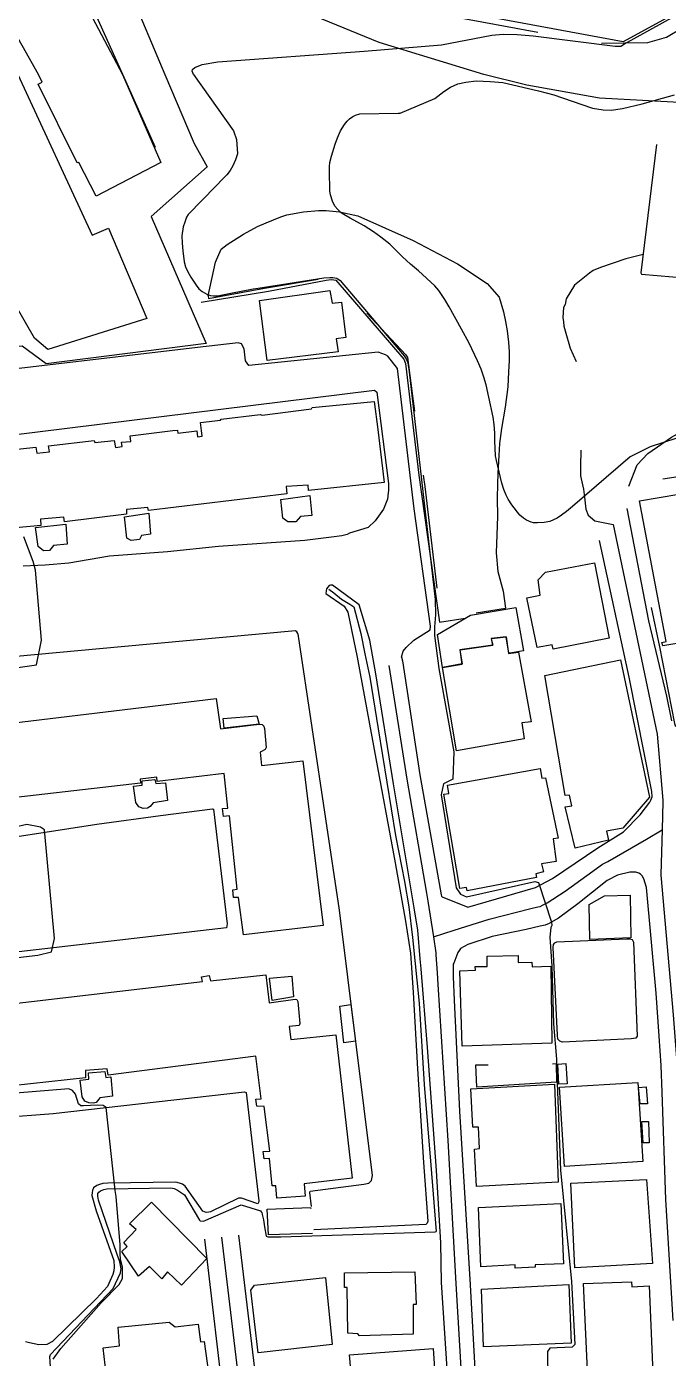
# Model space of a CAD drawing. Header units: millimetres. Extents: x 198785 to 203305, y 542885 to 545889.
# Drawn here: x 200084.2 to 200187.7, y 544297.1 to 544511.8 of the extents above; entities that cross this region are included whole.
import ezdxf

# ---------------------------------------------------------------- set-up
doc = ezdxf.new("R2010")
doc.units = ezdxf.units.MM
for name, pattern in [('FENCE_25K', [54.3, 28.7, -9.2, -16.4]), ('HIDDEN_BULD_25K', [28.8, 18.4, -10.4]), ('HIDDEN_EMBANKMENT_25K', [28.8, 18.4, -10.4]), ('HIDDEN_SORO_25K', [40.1, 25.4, -14.7])]:
    doc.linetypes.add(name, pattern=pattern)
for name, color, linetype in [('A0013117', 253, 'Continuous'), ('A0013118', 253, 'Continuous'), ('A0023119', 253, 'Continuous'), ('A0023217', 253, 'Continuous'), ('B0014111', 253, 'Continuous'), ('B0014112', 253, 'Continuous'), ('B0014113', 253, 'Continuous'), ('B0014115', 253, 'Continuous'), ('B0014116', 253, 'Continuous'), ('B0024120', 253, 'Continuous'), ('F0017111', 253, 'Continuous'), ('F0037222', 253, 'Continuous'), ('F0037223', 253, 'Continuous'), ('F0047224', 253, 'Continuous')]:
    doc.layers.add(name, color=color, linetype=linetype)

msp = doc.modelspace()

# ---------------------------------------------------------------- linework, layer by layer
at = {"layer": 'A0013117'}
for points in [[(200181.03, 544434.13), (200184.51, 544416.04), (200187.43, 544403.91), (200188.25, 544399.91)], [(200144.71, 544410.18), (200144.84, 544409.59), (200147.67, 544391.21), (200149.77, 544379.44), (200151.08, 544371.85), (200151.16, 544371.66), (200151.27, 544371.53), (200155.4, 544369.85), (200158.36, 544370.73), (200166.29, 544373.02), (200169.04, 544374.49), (200176.38, 544379.43), (200180.49, 544381.99), (200183.18, 544384.74), (200184.73, 544386.81), (200184.92, 544387.13), (200185.11, 544387.63), (200185.06, 544388.49), (200181.41, 544406.93), (200176.6, 544428.98)], [(200152.3, 544291.31), (200151.16, 544309.35), (200151.03, 544315.75), (200150.32, 544327.42), (200148.91, 544347.24), (200147.85, 544359.9), (200147.72, 544361.51), (200147.35, 544366.17), (200146.75, 544369.73), (200143.4, 544389.75), (200140.58, 544407.46)], [(200182.05, 544375.52), (200181.54, 544375.5), (200179.53, 544375.04), (200177.87, 544374.18), (200173.15, 544370.42), (200170.03, 544368.09), (200168.39, 544367.19), (200168.24, 544367.13), (200167.87, 544366.94), (200167.07, 544366.79), (200164.8, 544366.25), (200159.31, 544365.15), (200155.38, 544363.85), (200154.23, 544363.2), (200154.02, 544362.93), (200153.79, 544362.57), (200153.6, 544362.11), (200153.12, 544360.83), (200153.03, 544360.68), (200153.01, 544358.63), (200153.2, 544354.87), (200154.05, 544336.99), (200155.79, 544308.96), (200157.48, 544277.91)], [(200188.51, 544303.2), (200187.31, 544322.71), (200186.73, 544340.05), (200186.59, 544344.34), (200186.26, 544349.04), (200185.77, 544355.99), (200184.19, 544373.05), (200183.79, 544374.41), (200183.5, 544374.91), (200183.22, 544375.17), (200182.97, 544375.36), (200182.47, 544375.48), (200182.05, 544375.52)], [(200116.39, 544287.52), (200112.96, 544316.34)], [(200118.42, 544316.99), (200121.85, 544288.2)]]:
    msp.add_lwpolyline(points, dxfattribs=at)
at = {"layer": 'A0013118'}
for points in [[(200000, 544561.71), (200052.26, 544587.02), (200057.85, 544577.22), (200064.07, 544576.55), (200080.17, 544584.36), (200100.11, 544534.28), (200095.01, 544531.49), (200106.55, 544504.14)], [(200099.75, 544504.14), (200084.95, 544536.99), (200075.08, 544532.48), (200072.96, 544535.26), (200071.74, 544535.49), (200069.94, 544535.38), (200063.17, 544532.08)], [(200082.81, 544504.13), (200082.81, 544504.13), (200094.82, 544478.24), (200097.43, 544479.35), (200103.62, 544464.78), (200087.65, 544459.78), (200085.49, 544461.63), (200075.7, 544478.65), (200036.93, 544504.12), (200036.93, 544504.12)], [(200099.75, 544504.13), (200099.75, 544504.13), (200099.75, 544504.14)], [(200105.05, 544492.37), (200099.75, 544504.13)], [(200106.55, 544504.14), (200106.55, 544504.13)], [(200106.55, 544504.13), (200106.55, 544504.13), (200111.26, 544492.98)], [(200144.71, 544410.18), (200144.97, 544411.13), (200145.47, 544411.72), (200146.67, 544412.89), (200149.29, 544414.6), (200149.37, 544415.18), (200146.75, 544434.09), (200144.06, 544456.73), (200142.5, 544458.7), (200142.13, 544458.93), (200140.91, 544459.37), (200120.09, 544457.18), (200119.55, 544457.96), (200119.34, 544459.89), (200118.91, 544460.68), (200118.37, 544460.88), (200111.82, 544460.1), (200077.48, 544456.05)], [(200071.17, 544444.69), (200140.36, 544453.22), (200140.74, 544452.89), (200142.59, 544438.18), (200142.61, 544437.04), (200142.55, 544436.65), (200142.42, 544435.64), (200141.8, 544434.04), (200140.43, 544432.16), (200139.3, 544431.08), (200136.31, 544430.16), (200135.91, 544429.95), (200135.05, 544429.74), (200133.41, 544429.51), (200129.09, 544428.96), (200115.2, 544428.02), (200106.95, 544427.15), (200097.62, 544426.44), (200091.05, 544425.33), (200087.24, 544425.01), (200083.7, 544424.87)], [(200140.58, 544407.46), (200139.6, 544412.92), (200137.87, 544418.62), (200133.59, 544421.79), (200133.24, 544421.79), (200133.05, 544421.75), (200132.61, 544421.2), (200132.52, 544420.85), (200132.5, 544420.45), (200135.44, 544418.37), (200136.05, 544417.41), (200137.56, 544410.19), (200140.27, 544395.29), (200143.67, 544377), (200145.35, 544367.58), (200146.13, 544362.43), (200146.57, 544356.1), (200147.29, 544343.78), (200148.26, 544328.68), (200148.93, 544319.25), (200148.81, 544318.9), (200148.64, 544318.69), (200130.55, 544317.81)], [(200130.19, 544321.58), (200129.93, 544323.87), (200129.99, 544324.04), (200138.61, 544325.21), (200139.45, 544325.37), (200139.85, 544325.79), (200140, 544326.58), (200134.67, 544369.4), (200128.07, 544413.54), (200128.08, 544413.59), (200127.98, 544414.01), (200127.83, 544414.23), (200127.6, 544414.44), (200099.48, 544411.82), (200082.61, 544410.27)], [(200082.7, 544381.27), (200095.55, 544383.24), (200105.84, 544384.65), (200114.22, 544385.72), (200114.39, 544385.67), (200116.6, 544367.19), (200116.5, 544366.52), (200073.65, 544361.58)], [(200080.1, 544335.95), (200088.54, 544336.6), (200119.36, 544340.07), (200119.65, 544339.98), (200121.68, 544322.51), (200121.65, 544322.26), (200121.5, 544322.02), (200118.88, 544322.93), (200118.41, 544322.93), (200113.88, 544320.76), (200113.64, 544320.66), (200113.2, 544320.65), (200112.65, 544320.83), (200109.81, 544324.88), (200109.36, 544325.19), (200108.89, 544325.35), (200108.29, 544325.5), (200097.34, 544325.36), (200096.55, 544325.31), (200096.02, 544325.16), (200095.55, 544324.99), (200095.04, 544324.62), (200094.86, 544324.2), (200094.79, 544323.87), (200094.76, 544323.38), (200095.43, 544320.91), (200098.32, 544312.89), (200098.35, 544311.8), (200098.3, 544311.21), (200098.15, 544310.64), (200097.31, 544308.69), (200095.53, 544306.74), (200088.4, 544299.84), (200087.49, 544299.32), (200086.2, 544299.29), (200085.46, 544299.44), (200084.71, 544299.61), (200084.07, 544299.79)]]:
    msp.add_lwpolyline(points, dxfattribs=at)
at = {"layer": 'A0023119', "linetype": 'HIDDEN_SORO_25K', "flags": 128}
msp.add_lwpolyline([(200183.65, 544475.12), (200180.89, 544474.4), (200176.77, 544473.02), (200175.58, 544472.53), (200175.01, 544472.1), (200172.59, 544470.14), (200171.26, 544467.97), (200171.06, 544467.05), (200170.83, 544466.53), (200170.71, 544464.94), (200170.8, 544464.25), (200170.85, 544463.53), (200171.06, 544462.78), (200171.89, 544459.98), (200173.25, 544456.93), (200174.32, 544454.88), (200174.29, 544449.74), (200173.59, 544443.89), (200173.57, 544440.89), (200173.57, 544439.42), (200173.88, 544437.95), (200174.06, 544437.28), (200174.2, 544435.96), (200174.43, 544434.02), (200174.82, 544433.09), (200175.85, 544432.15), (200178.81, 544431.56)], dxfattribs=at)
at = {"layer": 'A0023217'}
for points in [[(200178.81, 544431.56), (200185.93, 544397.76), (200186.84, 544387.13), (200186.86, 544386.89), (200186.73, 544382.31)], [(200142.66, 544408.83), (200145.54, 544390.48), (200148.75, 544372.13), (200148.95, 544370.81), (200149.84, 544365.09)], [(200149.84, 544365.09), (200153.16, 544366.14), (200158.83, 544367.94), (200165.55, 544369.63), (200166.68, 544369.91), (200167.08, 544369.98), (200167.27, 544370.08), (200167.34, 544370.11), (200168.16, 544370.56), (200171.09, 544372.46), (200177.13, 544376.8), (200177.95, 544377.23), (200184.19, 544380.84), (200186.73, 544382.31)], [(200186.73, 544382.31), (200186.52, 544375.12), (200186.52, 544375.04), (200188.5, 544352.51), (200188.77, 544349.03), (200189.08, 544344.82)], [(200149.84, 544365.09), (200150.23, 544362.52), (200150.25, 544362.16), (200150.43, 544359.26), (200150.53, 544357.38), (200152.18, 544332.21), (200153.48, 544309.16), (200155.35, 544277.37), (200155.46, 544275.88), (200155.78, 544270.23), (200155.98, 544266.82)], [(200115.69, 544316.67), (200119.12, 544287.86), (200123.36, 544255.57), (200123.91, 544251.22), (200124.39, 544247.51)]]:
    msp.add_lwpolyline(points, dxfattribs=at)
at = {"layer": 'B0014111'}
for points in [[(200133.12, 544469.32), (200133.52, 544467.27), (200135.01, 544467.43), (200135.73, 544461.74), (200134.16, 544461.52), (200134.46, 544459.42), (200123.02, 544457.99), (200121.79, 544467.66), (200133.12, 544469.32)], [(200189.43, 544436.44), (200193.21, 544413.76), (200193.87, 544413.8), (200193.98, 544413.18), (200186.81, 544412.02), (200186.7, 544412.54), (200187.35, 544412.72), (200183.06, 544435.37), (200189.43, 544436.44)], [(200163.13, 544418.16), (200164.38, 544411.18), (200162.5, 544410.87), (200161.99, 544410.8), (200161.57, 544413.45), (200159.17, 544413.18), (200159.4, 544412.12), (200154.12, 544411.35), (200154.45, 544409.07), (200151.32, 544408.5), (200150.52, 544413.81), (200155.83, 544416.96), (200163.13, 544418.16)], [(200161.56, 544413.43), (200161.97, 544410.78), (200163.54, 544410.98), (200165.59, 544399.76), (200164.09, 544399.58), (200164.5, 544397.01), (200153.54, 544395.08), (200151.32, 544408.48), (200154.48, 544409.06), (200154.14, 544411.33), (200159.42, 544412.1), (200159.19, 544413.17), (200161.56, 544413.43)], [(200181.7, 544364.91), (200175.09, 544364.65), (200174.94, 544370.27), (200177.43, 544371.69), (200181.55, 544371.79), (200181.7, 544364.91)], [(200181.73, 544348.62), (200170.66, 544348.08), (200170.23, 544348.23), (200169.91, 544348.6), (200169.83, 544349.22), (200169.13, 544363.34), (200169.2, 544363.84), (200169.42, 544364.12), (200169.76, 544364.27), (200181.02, 544364.75), (200181.51, 544364.75), (200181.89, 544364.63), (200182.12, 544364.22), (200182.7, 544349.05), (200182.49, 544348.76), (200181.73, 544348.62)], [(200169.35, 544341.32), (200169.95, 544325.52), (200156.79, 544324.84), (200156.47, 544330.86), (200157.28, 544330.92), (200157.11, 544334.4), (200156.21, 544334.39), (200155.9, 544340.56), (200169.35, 544341.32)], [(200183.6, 544328.84), (200170.96, 544328.04), (200170.15, 544340.81), (200182.78, 544341.6), (200183.6, 544328.84)], [(200185.19, 544312.39), (200172.67, 544311.68), (200172, 544325.33), (200184.19, 544325.93), (200185.19, 544312.39)], [(200181.79, 544309.46), (200181.85, 544308.62), (200184.64, 544308.8), (200185.45, 544289.62), (200175.24, 544283.48), (200174.06, 544309.2), (200181.79, 544309.46)]]:
    msp.add_lwpolyline(points, dxfattribs=at)
at = {"layer": 'B0014112'}
for points in [[(200113.31, 544313.2), (200109.2, 544308.9), (200106.97, 544311.04), (200106.04, 544309.94), (200104.04, 544311.91), (200102.26, 544310.38), (200099.6, 544314.33), (200100.44, 544315.13), (200099.9, 544315.77), (200101.91, 544317.91), (200100.84, 544318.81), (200104.36, 544322.31), (200113.31, 544313.2)], [(200146.85, 544311.07), (200147.05, 544305.78), (200146.55, 544305.77), (200146.55, 544301.03), (200137.92, 544300.74), (200137.63, 544301.06), (200136.03, 544301.15), (200135.92, 544308.52), (200135.5, 544308.52), (200135.49, 544310.92), (200146.85, 544311.07)], [(200133.52, 544299.35), (200121.59, 544298), (200120.39, 544308.13), (200121.01, 544308.92), (200132.45, 544310.17), (200133.52, 544299.35)]]:
    msp.add_lwpolyline(points, dxfattribs=at)
at = {"layer": 'B0014113'}
for points in [[(200175.79, 544425.37), (200178.19, 544413.26), (200169.16, 544411.47), (200169, 544412.17), (200166.56, 544411.74), (200164.9, 544419.73), (200167.08, 544420.19), (200166.73, 544422.63), (200167.93, 544423.86), (200175.79, 544425.37)], [(200180.01, 544409.75), (200184.7, 544387.62), (200180.36, 544382.6), (200177.76, 544382.12), (200178.1, 544380.68), (200172.7, 544379.4), (200171.08, 544386.02), (200172.14, 544386.22), (200171.79, 544387.91), (200171.08, 544387.84), (200167.79, 544407.24), (200180.01, 544409.75)], [(200167.04, 544392.21), (200167.34, 544390.65), (200167.92, 544390.74), (200169.93, 544381), (200169.14, 544380.89), (200169.65, 544377.23), (200167.29, 544376.84), (200167.57, 544375.56), (200166.35, 544375.26), (200166.46, 544374.63), (200155.28, 544372.47), (200155.2, 544373.04), (200154.11, 544372.89), (200151.51, 544388.09), (200152.34, 544388.21), (200152.11, 544389.54), (200167.04, 544392.21)], [(200163.5, 544362.09), (200163.5, 544360.95), (200165.69, 544361.01), (200165.77, 544360.24), (200168.75, 544360.34), (200168.94, 544347.93), (200154.45, 544347.44), (200154.08, 544359.59), (200156.6, 544359.68), (200156.57, 544360.32), (200158.51, 544360.31), (200158.51, 544361.95), (200163.5, 544362.09)], [(200166.25, 544312.21), (200166.26, 544311.81), (200163.04, 544311.67), (200163.01, 544312.18), (200157.47, 544311.88), (200157.1, 544321.45), (200170.36, 544322.07), (200170.79, 544312.34), (200166.25, 544312.21)], [(200172.05, 544299.57), (200157.94, 544298.94), (200157.6, 544308.25), (200171.68, 544309.01), (200172.05, 544299.57)], [(200150.47, 544288.99), (200137.17, 544287.99), (200136.33, 544297.67), (200149.78, 544298.7), (200150.47, 544288.99)]]:
    msp.add_lwpolyline(points, dxfattribs=at)
at = {"layer": 'B0014115'}
for points in [[(200086.15, 544504.13), (200086.15, 544504.13), (200076.07, 544522.03), (200052.83, 544511.22), (200047.96, 544521.34), (200071.72, 544532.53), (200076.6, 544522.57), (200077.85, 544523.23), (200076.7, 544525.37), (200084.18, 544529.04), (200085.65, 544526.25), (200088.64, 544527.81), (200093.7, 544517.47), (200092.91, 544516.97), (200099.72, 544504.13), (200099.72, 544504.13)], [(200099.72, 544504.13), (200105.89, 544489.94), (200095.43, 544484.49), (200092.66, 544489.92), (200092.41, 544489.89), (200086.11, 544502.57), (200086.77, 544502.87), (200086.15, 544504.13)], [(200078.25, 544443.23), (200085.75, 544444.04), (200085.89, 544443.06), (200087.95, 544443.29), (200087.79, 544444.27), (200095.16, 544445.12), (200095.25, 544444.79), (200098.35, 544445.1), (200098.55, 544444), (200099.63, 544444.14), (200099.56, 544444.83), (200101.07, 544444.94), (200100.95, 544445.85), (200107.82, 544446.7), (200108.57, 544446.79), (200108.58, 544446.7), (200108.62, 544446.29), (200111.67, 544446.67), (200111.8, 544445.68), (200112.53, 544445.79), (200112.43, 544446.72), (200112.3, 544448.02), (200115.52, 544448.37), (200115.63, 544448.55), (200121.88, 544449.31), (200122.21, 544449.19), (200130.18, 544450.2), (200130.3, 544450.41), (200140.31, 544451.39)], [(200140.31, 544451.39), (200140.86, 544446.87), (200141.89, 544438.36), (200129.71, 544437.07), (200129.63, 544437.91), (200126.12, 544437.67), (200126.19, 544436.51), (200103.87, 544433.81), (200103.79, 544434.33), (200100.34, 544433.96), (200100.33, 544433.23), (200090.33, 544432.01), (200090.26, 544432.74), (200086.48, 544432.43), (200086.53, 544431.42), (200080.19, 544430.79)], [(200080.44, 544399.39), (200114.8, 544403.5), (200115.52, 544398.62), (200121.73, 544399.37), (200122.21, 544399.31), (200122.47, 544399.06), (200122.62, 544398.65), (200122.87, 544395.63), (200122.71, 544395.27), (200122.14, 544394.97), (200121.89, 544394.87), (200122.14, 544392.69), (200128.79, 544393.45), (200132.05, 544366.93), (200119.2, 544365.4), (200118.42, 544371.42), (200117.61, 544371.4), (200117.47, 544372.68), (200118.21, 544372.75), (200116.94, 544384.59), (200115.97, 544384.47), (200115.83, 544385.76), (200116.68, 544385.82), (200116.09, 544391.44), (200105.28, 544390.15), (200105.22, 544390.8), (200102.57, 544390.5), (200102.61, 544389.84), (200081.08, 544387.39)], [(200080.9, 544354.17), (200112.59, 544357.86), (200112.44, 544358.65), (200113.69, 544358.82), (200113.87, 544357.99), (200122.81, 544358.97), (200123.38, 544354.42), (200127.54, 544355.02), (200127.8, 544354.96), (200127.96, 544354.66), (200128.32, 544351.1), (200128.18, 544350.78), (200126.57, 544350.6), (200126.87, 544348.52), (200134.09, 544349.26), (200136.72, 544326.18), (200129.02, 544325.25), (200129.17, 544323.28), (200124.57, 544322.95), (200124.41, 544324.93), (200123.82, 544324.9), (200123.41, 544329.35), (200122.56, 544329.28), (200122.41, 544330.47), (200123.44, 544330.54), (200122.57, 544337.72), (200121.36, 544337.77), (200121.18, 544338.91), (200122.04, 544338.97), (200121.22, 544345.83), (200097.4, 544342.77), (200097.22, 544343.8), (200093.72, 544343.51), (200093.75, 544342.32), (200081.92, 544341.05)], [(200097.08, 544294.59), (200096.59, 544298.81), (200099.23, 544299.11), (200099.02, 544302.16), (200107.23, 544302.97)], [(200107.23, 544302.97), (200108.17, 544302.21), (200111.92, 544302.61), (200112.29, 544299.78), (200112.86, 544299.82), (200114.3, 544289.33)]]:
    msp.add_lwpolyline(points, dxfattribs=at)
at = {"layer": 'B0014116', "linetype": 'HIDDEN_BULD_25K', "flags": 128}
for points in [[(200127.64, 544432.02), (200126.37, 544431.98), (200125.56, 544432.61), (200125.26, 544435.59), (200129.92, 544436.24), (200130.25, 544433.02), (200128.38, 544432.84), (200127.64, 544432.02)], [(200102.43, 544429.13), (200101.09, 544429), (200100.4, 544429.35), (200100, 544432.8), (200103.95, 544433.38), (200104.24, 544430.02), (200102.77, 544429.81), (200102.43, 544429.13)], [(200087.94, 544427.35), (200086.94, 544427.3), (200086.08, 544428.04), (200085.68, 544431.07), (200090.58, 544431.63), (200090.78, 544428.4), (200088.57, 544428.17), (200087.94, 544427.35)], [(200121.72, 544399.39), (200116.08, 544398.71), (200115.95, 544400.28), (200121.37, 544400.69), (200121.72, 544399.39)], [(200104.93, 544390.47), (200105.06, 544389.79), (200106.64, 544389.93), (200106.98, 544387.07), (200104.65, 544386.69), (200104.17, 544386.1), (200103.76, 544385.84), (200103.05, 544385.78), (200102.32, 544386.03), (200101.84, 544386.74), (200101.48, 544389.36), (200102.85, 544389.55), (200102.87, 544390.25), (200104.93, 544390.47)], [(200127.3, 544355.39), (200123.86, 544354.81), (200123.43, 544358.4), (200127, 544358.73), (200127.3, 544355.39)], [(200137.25, 544348.23), (200135.42, 544348.01), (200134.75, 544353.89), (200136.52, 544354.15), (200137.25, 544348.23)], [(200096.86, 544343.34), (200097, 544342.39), (200097.8, 544342.5), (200098.11, 544339.38), (200096.04, 544339.14), (200095.86, 544338.9), (200095.43, 544338.37), (200095, 544338.26), (200094.28, 544338.31), (200093.65, 544338.59), (200093.2, 544339.27), (200092.9, 544341.94), (200094.3, 544342.12), (200094.22, 544343.14), (200096.86, 544343.34)], [(200169.69, 544341.63), (200156.84, 544340.85), (200156.69, 544344.42), (200169.65, 544344.63), (200169.69, 544341.63)], [(200171.43, 544341.38), (200170.08, 544341.33), (200169.89, 544344.52), (200171.17, 544344.64), (200171.43, 544341.38)], [(200184.34, 544338.17), (200183.17, 544338.16), (200182.93, 544340.79), (200184.14, 544340.9), (200184.34, 544338.17)], [(200184.52, 544335.29), (200184.65, 544331.88), (200183.66, 544331.87), (200183.47, 544335.29), (200184.52, 544335.29)], [(200130.35, 544317.24), (200123.27, 544317.01), (200123.03, 544321.16), (200130.04, 544321.43), (200130.35, 544317.24)]]:
    msp.add_lwpolyline(points, dxfattribs=at)
at = {"layer": 'B0024120', "linetype": 'FENCE_25K', "flags": 128}
for points in [[(200181.33, 544437.77), (200182.68, 544441.21), (200184.43, 544443.02), (200188.21, 544445.62), (200195.16, 544449.53), (200200.85, 544452.73), (200204, 544454.06), (200209.87, 544456.06), (200227.6, 544460.68), (200240.21, 544463.02), (200253.09, 544465.25), (200255.43, 544465.75), (200257.21, 544466.27), (200258.49, 544466.85), (200259.7, 544467.43), (200260.75, 544468.11), (200262.43, 544469.95), (200264.13, 544472.94), (200264.66, 544474.48), (200265.05, 544476.19), (200265.44, 544478.71), (200265.52, 544482.95), (200265.65, 544487.99), (200265.75, 544489.85), (200265.94, 544491.79), (200266.41, 544494.05), (200267.75, 544495.96), (200271.81, 544498.22), (200276.48, 544499.4), (200296.41, 544501.35), (200300.58, 544501.35), (200302.92, 544501.22), (200304.2, 544501.11), (200305.7, 544500.77), (200308.71, 544499.59), (200310.76, 544497.31), (200314.3, 544492.59), (200315.04, 544491.88), (200315.82, 544491.41), (200316.4, 544491.28), (200317.34, 544491.25), (200317.82, 544491.25), (200320.1, 544491.37)], [(200185.84, 544492.81), (200183.28, 544472.13), (200183.39, 544471.93), (200204.74, 544470.15), (200205.41, 544470.34), (200207.62, 544492.02), (200207.48, 544492.37), (200186.16, 544493.76), (200185.98, 544493.64), (200185.84, 544492.81)], [(200220.38, 544405.22), (200228.62, 544406.75), (200222.83, 544444.51), (200182.53, 544438.18), (200181.43, 544437.93), (200181.33, 544437.77), (200181.36, 544437.56), (200183.09, 544427.45), (200186.28, 544411.83), (200188.7, 544399.49), (200188.85, 544399.14), (200189.48, 544398.68)], [(200071.62, 544326.93), (200071.93, 544322.56), (200072.47, 544318.85), (200073.14, 544314.94), (200074.15, 544310.78), (200075.44, 544307.58), (200076.78, 544304.66), (200078.56, 544302.17), (200080.45, 544300.38), (200082.26, 544298.98), (200084.54, 544297.94), (200087.98, 544297.41)]]:
    msp.add_lwpolyline(points, dxfattribs=at)
at = {"layer": 'F0017111'}
for points, elevation in [([(200111.14, 544504.14), (200111.14, 544504.14), (200110.94, 544504.67), (200110.97, 544504.94), (200111.38, 544505.23), (200112.57, 544505.75), (200115.05, 544506.15), (200138.68, 544507.86), (200151.12, 544508.9), (200159.24, 544510.44), (200161.07, 544510.62), (200163.33, 544510.58), (200165.9, 544510.34), (200179.15, 544508.67), (200180.05, 544508.7), (200180.68, 544509.07), (200211.28, 544526.04)], 30), ([(200111.15, 544504.13), (200117.62, 544495.05), (200118.1, 544493.63), (200118.25, 544491.35), (200117.91, 544490.37), (200117.47, 544489.38), (200117.06, 544488.67), (200116.55, 544487.97), (200115.96, 544487.33), (200114.73, 544486.11), (200110.28, 544481.56), (200110.03, 544481.1), (200109.73, 544480.34), (200109.49, 544479.54), (200109.28, 544478.11), (200109.3, 544476.92), (200109.41, 544475.7), (200109.66, 544473.93), (200109.87, 544473.13), (200110.19, 544472.39), (200110.71, 544471.46), (200111.57, 544470.13), (200112.03, 544469.58), (200112.53, 544469.15), (200113.29, 544468.72), (200113.91, 544468.5), (200114.36, 544468.44), (200115.06, 544468.46), (200115.82, 544468.58), (200117.19, 544468.87), (200120.79, 544469.55), (200121.59, 544469.65), (200132.15, 544471.35), (200133.12, 544471.41), (200133.6, 544471.4), (200134.26, 544471.27), (200134.8, 544470.89), (200145.11, 544458.78), (200145.42, 544458.26), (200145.7, 544457.63), (200145.91, 544456.2), (200150.1, 544419.49), (200150.2, 544417.02), (200150.04, 544415.04), (200150.04, 544413.67), (200150.71, 544408.32), (200153.14, 544394.9), (200152.98, 544390.48), (200151.47, 544389.77), (200151.07, 544387.97), (200153.51, 544372.96), (200154.2, 544371.97), (200155.19, 544371.51), (200166.21, 544373.98), (200166.76, 544373.86), (200168.9, 544367.42), (200168.93, 544366.9), (200168.79, 544366.58), (200168.63, 544365.03), (200168.94, 544360.33), (200169.22, 544351.07), (200169.71, 544345.35), (200169.79, 544341.54), (200170.35, 544327.47), (200172.08, 544309.49), (200172.64, 544299.35), (200172.2, 544298.93), (200168.63, 544298.77), (200168.22, 544298.24), (200168.29, 544293.66)], 30), ([(200111.15, 544504.13), (200111.14, 544504.14)], 30), ([(200191.06, 544446.13), (200184.79, 544444.09), (200181.55, 544442.48), (200172.25, 544434.49), (200171.31, 544433.67), (200170.49, 544433.05), (200169.8, 544432.6), (200169.23, 544432.3), (200168.61, 544432.07), (200167.72, 544431.9), (200166.62, 544431.83), (200165.99, 544431.85), (200165.59, 544431.93), (200164.85, 544432.25), (200164.35, 544432.57), (200163.76, 544433.07), (200162.51, 544434.75), (200161.91, 544435.65), (200161.55, 544436.28), (200161.17, 544437.19), (200160.86, 544438.21), (200160.02, 544441.88), (200159.87, 544442.61), (200159.74, 544445.06), (200159.74, 544446.29), (200159.64, 544447.67), (200159.47, 544448.89), (200158.79, 544452.08), (200158.32, 544454.06), (200157.97, 544455.32), (200157.52, 544456.62), (200156.96, 544457.95), (200155.58, 544460.78), (200154.38, 544463.08), (200152.38, 544466.67), (200151.7, 544467.84), (200150.69, 544469.28), (200150.07, 544470.03), (200147.43, 544472.45), (200146.17, 544473.52), (200144.87, 544474.74), (200143.59, 544476.03), (200142.81, 544476.76), (200141.38, 544477.9), (200140.2, 544478.74), (200138.68, 544479.7), (200136.41, 544480.95), (200135.41, 544481.53), (200134.96, 544481.84), (200134.41, 544482.35), (200133.96, 544482.9), (200133.55, 544483.69), (200133.26, 544484.72), (200133.16, 544485.33), (200133.07, 544488.64), (200133.06, 544489.29), (200133.13, 544489.93), (200133.38, 544490.98), (200133.98, 544492.89), (200134.35, 544493.91), (200134.86, 544495.04), (200135.48, 544496.04), (200135.93, 544496.61), (200136.3, 544496.98), (200136.83, 544497.35), (200137.26, 544497.56), (200138, 544497.79), (200144.14, 544497.87), (200144.46, 544497.87), (200150.08, 544500.25), (200151.53, 544501.39), (200152.58, 544502.06), (200153.79, 544502.6), (200155.06, 544502.9), (200156.75, 544503.08), (200159.01, 544503.02), (200161.04, 544502.85), (200166.78, 544501.48), (200169.26, 544500.83), (200173.78, 544499.27), (200175.52, 544498.69), (200177.22, 544498.42), (200178.48, 544498.37), (200180.34, 544498.66), (200183.51, 544499.38), (200188.7, 544500.82)], 40), ([(200037.43, 544402.08), (200085.81, 544408.94), (200086.64, 544412.93), (200085.66, 544424.2), (200085.31, 544425.58), (200083.78, 544429.58)], 20), ([(200053.4, 544358.32), (200086.03, 544362.13), (200088.23, 544362.65), (200088.72, 544364.81), (200087.15, 544382.35), (200086.46, 544382.76), (200084.27, 544383.18), (200078.87, 544381.98)], 20), ([(200088.5, 544296.96), (200089.76, 544298.69), (200096.28, 544306.05), (200099.16, 544309.03), (200099.72, 544310), (200099.68, 544311.79), (200099.4, 544313.07), (200099.32, 544314.01), (200099.32, 544315.41), (200098.7, 544323.22), (200098.53, 544324.2), (200098.49, 544324.73), (200097.09, 544337.54), (200096.59, 544337.89), (200095.67, 544337.94), (200093.4, 544337.8), (200093.01, 544337.8), (200092.62, 544338.14), (200092.14, 544339.73), (200091.66, 544340.31), (200091.03, 544340.55), (200082.52, 544339.88)], 20)]:
    msp.add_lwpolyline(points, dxfattribs=dict(at, elevation=elevation))
at = {"layer": 'F0037222'}
for points in [[(200157.97, 544504.15), (200141.08, 544509.31), (200121.55, 544517.36)], [(200157.98, 544504.14), (200157.97, 544504.15)], [(200210.01, 544504.15), (200210.01, 544504.15), (200202.64, 544500.22), (200190.51, 544499.58), (200176.61, 544500.31), (200164.93, 544502.42), (200157.98, 544504.14), (200157.98, 544504.14)], [(200113.51, 544468.43), (200114.71, 544473.85), (200115.63, 544475.98), (200116.58, 544476.73), (200119.21, 544478.38), (200121.46, 544479.6), (200122.88, 544480.2), (200125.23, 544481.18), (200126.18, 544481.5), (200128.91, 544481.98), (200131.33, 544482.18), (200132.53, 544482.18), (200134.68, 544481.98), (200137.64, 544481.35), (200146.59, 544477.35), (200153.74, 544473.6), (200158.49, 544470.45), (200160.44, 544468.23), (200161.14, 544465.85), (200161.49, 544464.32), (200161.74, 544462.8), (200161.94, 544460.95), (200162.07, 544459.4), (200162.07, 544458.02), (200161.97, 544456.2), (200161.82, 544453.77), (200161.42, 544450.5), (200160.84, 544447.02), (200160.49, 544444.62), (200160.39, 544442.69), (200160.24, 544439.82), (200160.17, 544438.09), (200160.14, 544435.82), (200160.17, 544432.84), (200160.04, 544429.89), (200159.97, 544426.99), (200160.22, 544423.96), (200161.07, 544420.81), (200161.45, 544418.05)]]:
    msp.add_lwpolyline(points, dxfattribs=at)
at = {"layer": 'F0037223', "linetype": 'HIDDEN_EMBANKMENT_25K', "flags": 128}
for points in [[(200121.55, 544517.36), (200122.17, 544519.17), (200176.35, 544509.17), (200184.4, 544509.26), (200187.4, 544510.15), (200210.15, 544523.56), (200214.41, 544530.62), (200255.02, 544566.3), (200261.66, 544566.97), (200263.32, 544566.55), (200264.94, 544565.89), (200267.39, 544564.55), (200307.7, 544522.59), (200318.16, 544519.8), (200322.75, 544516.03), (200326.54, 544510.39), (200327.71, 544504.78)], [(200113.51, 544468.43), (200113.58, 544468), (200122.61, 544469.65), (200133.38, 544471.5), (200133.73, 544471.4), (200145.39, 544458.9), (200145.64, 544458.5), (200146.59, 544451.44), (200148.44, 544437.67), (200150.54, 544420.14), (200150.91, 544417.36), (200151.04, 544416.96), (200151.14, 544416.59), (200151.79, 544416.54), (200161.45, 544418.05)]]:
    msp.add_lwpolyline(points, dxfattribs=at)
at = {"layer": 'F0047224'}
for points in [[(200265.2, 544571.39), (200250.25, 544565.45), (200220.57, 544548.84), (200217.72, 544544.79), (200210.85, 544526.03), (200180.43, 544509.37), (200122.53, 544520.13), (200109.99, 544544.48), (200107.87, 544547.11), (200102.9, 544545.31), (200090.79, 544570.08)], [(200113.2, 544460.73), (200087.4, 544457.49), (200083.51, 544460.32), (200080.03, 544460.19), (200079.19, 544464.59), (200072.4, 544463.72), (200070.98, 544477.96), (200034.17, 544502.12)], [(200111.26, 544492.98), (200113.37, 544489.21), (200104.34, 544481.23), (200113.2, 544460.73)], [(200112.4, 544467.42), (200123.23, 544469.18), (200132.52, 544470.97), (200133.36, 544471.05), (200133.79, 544471.03), (200134.09, 544470.96), (200145.07, 544458.23), (200145.34, 544457.54), (200147.47, 544439.5), (200150.81, 544415.79), (200154.96, 544416.44)], [(200132.95, 544421.16), (200133.76, 544420.56), (200135, 544419.55), (200136.34, 544418.74), (200137, 544418.27), (200138.14, 544413.98), (200138.79, 544410.69), (200139.58, 544406.96), (200140.95, 544398.6), (200143.72, 544381.4), (200145.16, 544374.01), (200145.85, 544369.9), (200146.49, 544364.98), (200147.52, 544354.36), (200148.34, 544341.25), (200149.4, 544328.27), (200150.26, 544317.58)], [(200087.98, 544297.41), (200088.09, 544297.71), (200098.21, 544308.35), (200099.37, 544310.92), (200099.44, 544311.34), (200099.47, 544311.56), (200099.27, 544312.67), (200098.85, 544313.83), (200095.84, 544322.62), (200095.72, 544323.26), (200095.72, 544323.7), (200095.89, 544323.93), (200096.14, 544324.12), (200096.41, 544324.23), (200096.68, 544324.33), (200097.18, 544324.42), (200107.47, 544324.62), (200108.06, 544324.5), (200108.25, 544324.37), (200108.55, 544324.25), (200109.72, 544323.5), (200112.11, 544319.37), (200112.23, 544319.3), (200112.76, 544319.22), (200118.82, 544321.84), (200121.94, 544320.88), (200122.08, 544320.76), (200122.16, 544320.61), (200122.25, 544320.28), (200122.45, 544319.45), (200122.6, 544318.33), (200122.89, 544316.8), (200123.14, 544316.72), (200123.76, 544316.69), (200125.22, 544316.72), (200150.13, 544317.5), (200150.26, 544317.58)], [(200114.23, 544268.07), (200106.4, 544266.32), (200103.61, 544264.75), (200099.51, 544262.75), (200098.52, 544262.68), (200097.65, 544262.55), (200096.83, 544262.53), (200096.28, 544262.56), (200095.79, 544262.73), (200095.13, 544263.99), (200095.02, 544264.69), (200094.92, 544264.95), (200094.9, 544265.92), (200095.2, 544272.26), (200095.05, 544273.49), (200094.01, 544280.59), (200092.29, 544280.56), (200090.65, 544286.51), (200088.35, 544291.58), (200087.98, 544297.41)]]:
    msp.add_lwpolyline(points, dxfattribs=at)

doc.saveas('drawing.dxf')
